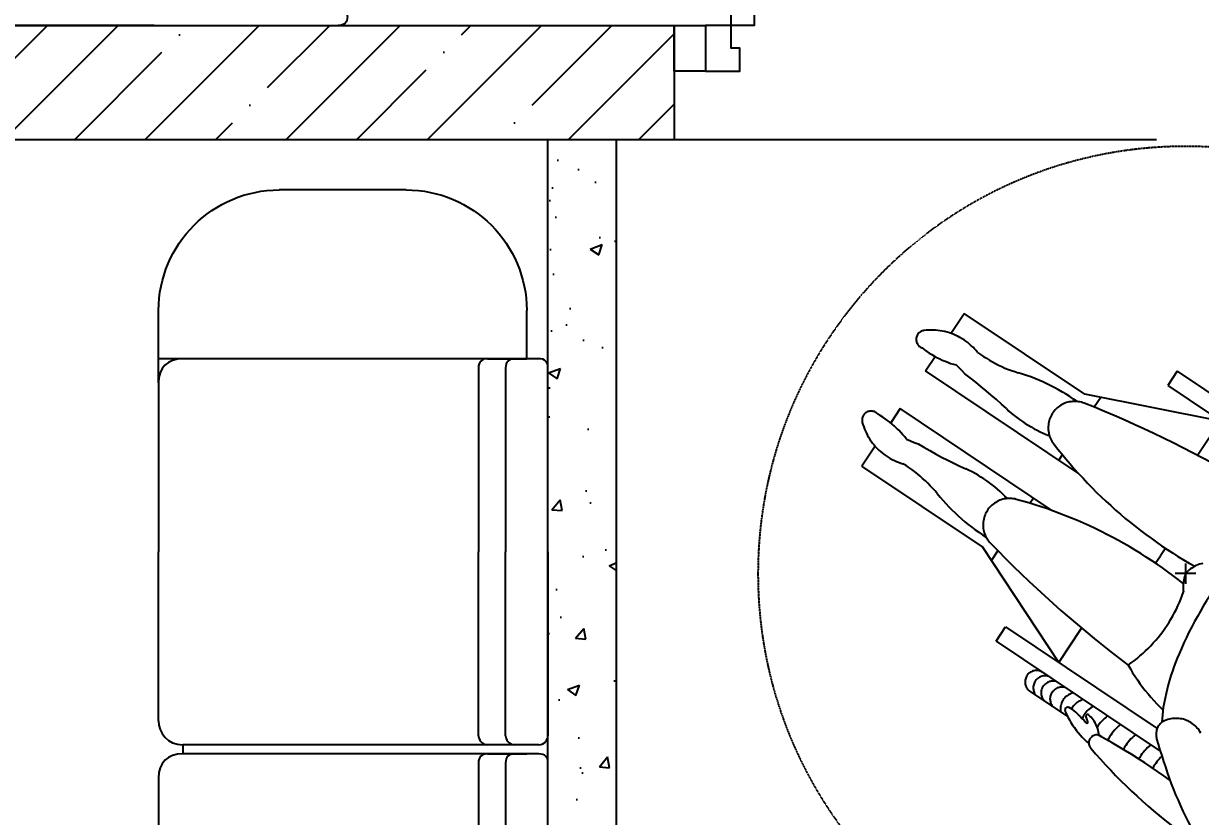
# Model space of a CAD drawing. Header units: millimetres. Extents: x -9318 to 9016603, y 0 to 838141.
# Drawn here: x 102531 to 104595, y 166215 to 167606 of the extents above; entities that cross this region are included whole.
import ezdxf
from ezdxf import colors
from ezdxf.entities.mleader import LeaderData, LeaderLine
from ezdxf.math import Vec2, Vec3

# ---------------------------------------------------------------- set-up
doc = ezdxf.new("R2010")
doc.units = ezdxf.units.MM
for name, pattern in [('ACAD_ISO03W100', [30, 12, -18]), ('CENTER', [2, 1.25, -0.25, 0.25, -0.25]), ('TRATTEGGIATA', [0.75, 0.5, -0.25])]:
    doc.linetypes.add(name, pattern=pattern)
doc.styles.add('ISOCPEUR', font='isocpeur.ttf', dxfattribs={"width": 0.7})

# ---------------------------------------------------------------- blocks, each defined once
blk = doc.blocks.new('*U1098')
at = {"color": 8}
for points in [[(0, 0), (0, -80), (55, -80), (55, 0), (0, 0)], [(55, -80), (55, 0), (115, 0), (115, -40), (100, -40), (100, -80), (55, -80)], [(1045, -80), (1045, 0), (985, 0), (985, -40), (1000, -40), (1000, -80), (1045, -80)], [(1100, 0), (1100, -80), (1045, -80), (1045, 0), (1100, 0)]]:
    blk.add_lwpolyline(points, dxfattribs=at)
blk.add_lwpolyline([(100, -80), (100, -980), (140, -980), (140, -80)], close=True, dxfattribs=at)
at = {"color": 8, "linetype": 'ACAD_ISO03W100', "ltscale": 3}
blk.add_arc((100, -80), 900, 270, 0, dxfattribs=at)
blk = doc.blocks.new('Из_буфера26453')
at = {"color": 8}
for points in [[(177.4, 314.7), (388.7, 456.6)], [(412.1, 421.6), (388.7, 456.6)], [(365.2, 388.2), (367.5, 391.4), (370.5, 394.3), (373.1, 397.2), (376.3, 400.1), (379.2, 402.8), (382.4, 405.5), (385.8, 407.8), (389, 410.2), (392.5, 412.3), (396.2, 414.5), (399.6, 416.3), (403.3, 418.2), (407, 419.8), (411, 421.3), (414.8, 422.7), (418.7, 423.7), (422.7, 424.8), (426.7, 425.6), (430.7, 426.4), (434.9, 426.9), (438.9, 427.2), (442.9, 427.5), (451.1, 427.5), (455.3, 427.2), (459.3, 426.7)], [(459.3, 426.7), (460.9, 426.4), (462.5, 426.2), (463.8, 425.6), (465.1, 424.8), (466.5, 424), (467.8, 422.9), (468.8, 421.9), (469.9, 420.5), (470.7, 419.5), (471.5, 417.9), (472, 416.6), (472.6, 415), (472.8, 413.7), (473.1, 412.1), (473.1, 408.9), (472.6, 407.3), (472.3, 406), (471.5, 404.4), (470.9, 403), (469.9, 401.7), (469.1, 400.4), (468.1, 399.4), (466.7, 398.6), (465.4, 397.5), (464.1, 397), (462.5, 396.1)], [(462.5, 396.1), (458.5, 393), (454.3, 390.1), (450, 387.2), (445.5, 384.5), (441, 381.9), (436.5, 379.2), (431.7, 377.1), (427.2, 374.7), (422.4, 372.8), (417.4, 371), (412.6, 369.1), (407.6, 367.5), (402.6, 366.2)], [(365.2, 388.2), (360.1, 384.5), (355.1, 381.1), (349.8, 377.9), (344.5, 374.7), (339.2, 371.8), (333.9, 368.8), (328.3, 365.9), (322.7, 363.3), (317.2, 360.9), (311.3, 358.5), (305.5, 356.4), (299.7, 354.5), (293.8, 352.7)], [(456.4, 355.9), (439.7, 381.1)], [(15.1, 355.1), (-272.6, 162)], [(15.1, 355.1), (31.8, 330.1)], [(189.1, 176.6), (456.4, 355.9)], [(190.7, 302), (197, 306.5), (203.4, 310.8), (210.1, 314.7), (216.4, 318.7), (223.3, 322.7), (229.9, 326.2), (236.8, 329.9), (243.7, 333.1), (250.6, 336.5), (257.8, 339.4), (264.9, 342.3), (272.1, 345.3), (279.2, 347.9), (286.7, 350.3), (293.8, 352.7)], [(387.4, 350.6), (392.5, 355.9), (397.5, 361.2), (402.6, 366.2)], [(314.8, 289.6), (323.5, 297.5), (332.3, 305.5), (341.3, 313.4), (350.3, 321.1), (359.3, 328.5), (368.6, 336), (378.1, 343.4), (387.4, 350.6)], [(31.8, 330.1), (-233.9, 151.9)], [(-61, 267.8), (177.4, 314.7)], [(-111.6, 156.7), (-95.2, 166.5), (-78.7, 175.8), (-62.3, 185.1), (-45.6, 194.4), (-28.9, 203.4), (-11.9, 212.1), (5, 220.9), (22, 229.4), (39, 237.9), (56.2, 246.1), (73.5, 254), (90.7, 262), (108, 269.7), (125.4, 277.4), (142.9, 284.8), (160.4, 292), (178.2, 299.1)], [(149.3, 309.2), (160.7, 292)], [(178.2, 299.1), (180.6, 299.9), (183.2, 300.7), (185.9, 301.5), (188.3, 301.8), (190.9, 302.3), (199.1, 302.3), (201.8, 301.8), (204.5, 301.5), (206.8, 300.7), (209.5, 300.2), (212.2, 299.1), (214.5, 298.1), (216.9, 297), (219.3, 295.7), (221.4, 294.1), (223.6, 292.5), (225.7, 290.9), (227.5, 289), (229.4, 287.2), (231.2, 285.1), (232.8, 282.9), (234.4, 280.8), (235.8, 278.4), (236.8, 276), (237.9, 273.7), (238.9, 271), (239.7, 268.6), (240.3, 265.9), (240.8, 263.3), (241.1, 260.7), (241.3, 258), (241.3, 252.7), (241.1, 250), (240.5, 247.4), (240, 244.7), (239.2, 242.1), (238.4, 239.7), (237.3, 237.1), (236.3, 234.7), (235, 232.6), (233.4, 230.2), (231.8, 228)], [(233.6, 110.3), (500.9, 289.6)], [(314.8, 289.6), (310.3, 285.3), (305.8, 281.3), (301.2, 277.6), (296.5, 273.9), (291.7, 270.5), (286.7, 267), (281.6, 263.6), (276.6, 260.4), (271.5, 257.5), (266.2, 254.3), (260.9, 251.6), (255.6, 249), (250.1, 246.3), (244.8, 244.2), (239.2, 241.8)], [(500.9, 289.6), (517.6, 264.6)], [(489.8, 236), (493, 240), (496.4, 243.9), (499.9, 247.9), (503.6, 251.6), (507.3, 255.3), (511, 258.8), (515, 262.2), (519, 265.7), (523.2, 268.6), (527.2, 271.8), (531.7, 274.7), (535.9, 277.4), (540.4, 280)], [(540.4, 280), (541.5, 281.1), (542.8, 282.1), (544.1, 282.9), (545.5, 283.7), (546.8, 284.3), (548.4, 284.8), (550, 285.1), (551.6, 285.3), (553.2, 285.3), (554.5, 285.1), (556.1, 284.8), (557.7, 284.3), (559, 283.7), (560.3, 282.9), (561.6, 282.1), (563, 281.1), (564.1, 280), (565.1, 278.7), (565.9, 277.6), (566.7, 276), (567.2, 274.7), (567.5, 273.1), (567.7, 271.5), (568, 270.2), (568, 268.6), (567.7, 267), (567.5, 265.4)], [(-61, 267.8), (-20.7, 207.6)], [(567.5, 265.4), (566.4, 261.5), (565.1, 257.7), (563.5, 253.8), (561.9, 250), (560.3, 246.3), (558.2, 242.6), (556.3, 239.2), (554, 235.7), (551.9, 232.3), (549.4, 229.1), (546.8, 225.9), (544.1, 222.7), (541.2, 219.8), (538.4, 216.9), (535.4, 214.3), (532.2, 211.6), (529, 208.9), (525.6, 206.5), (522.2, 204.5), (518.7, 202.3), (515, 200.4), (511.3, 198.6), (507.6, 197), (503.8, 195.4), (499.9, 194.1), (496.2, 192.8)], [(231.8, 228), (224.9, 219), (217.7, 210), (210.6, 201.3), (203.1, 192.5), (195.7, 184), (188, 175.5), (180.3, 167.3), (172.6, 158.8), (164.7, 150.9), (156.7, 142.6), (148.5, 134.7), (140.3, 127), (131.8, 119.3), (123.3, 111.6), (114.8, 104.2), (106.1, 96.8), (97.3, 89.6), (88.3, 82.5), (79.3, 75.6), (70.3, 68.7), (61, 62), (51.7, 55.4), (42.5, 48.8), (32.9, 42.4), (23.3, 36.3), (13.8, 30.2), (4, 24.4), (-5.8, 18.5), (-15.6, 13)], [(469.6, 227.8), (459.6, 221.9), (449.2, 215.9), (438.9, 210.3), (428.3, 204.7), (417.7, 199.1), (407, 193.8), (396.5, 188.8), (385.6, 183.8)], [(489.8, 236), (483.2, 233.1), (476.5, 230.4), (469.6, 227.8)], [(216.7, 208.7), (222.7, 199.4)], [(545, 223.8), (568.3, 188.8)], [(356.9, 46.9), (568.3, 188.8)], [(436.2, 140.5), (439.9, 145.3), (444.2, 149.8), (448.4, 154.3), (452.6, 158.8), (456.9, 163.1), (461.7, 167.1), (466.2, 171.3), (470.9, 175), (475.7, 179), (480.8, 182.7), (485.8, 186.1), (490.8, 189.6), (496.2, 192.8)], [(312.9, 131.8), (317.2, 136), (321.4, 140.3), (325.9, 144.2), (330.1, 148.2), (334.9, 152.2), (339.4, 155.9), (344.5, 159.3), (349.2, 163.1), (354.3, 166.3), (359.3, 169.4), (364.4, 172.6), (369.7, 175.5), (375, 178.4), (380.3, 181.1), (385.6, 183.8)], [(4.5, -17.2), (13.5, -10.1), (22.5, -3.2), (31.8, 3.4), (41.1, 10.1), (50.4, 16.4), (59.9, 22.8), (69.5, 29.1), (79, 35.3), (88.6, 41.1), (98.4, 46.9), (108.5, 52.8), (118.3, 58.1), (128.3, 63.7), (138.4, 68.9), (148.5, 74), (158.9, 79), (169.2, 83.8), (179.5, 88.6), (189.9, 93), (200.5, 97.3), (211.1, 101.6), (221.7, 105.8), (232.3, 109.8), (242.9, 113.5), (253.8, 117.2), (264.6, 120.6), (275.5, 124.1), (286.4, 127.3), (297.3, 130.2)], [(273.7, 123.6), (267.3, 132.8)], [(297.3, 130.2), (299.9, 131), (302.6, 131.5), (305.2, 131.8), (313.2, 131.8), (315.8, 131.5), (318.5, 131), (321.2, 130.5), (323.8, 129.6), (326.2, 128.9), (328.8, 127.8), (331.2, 126.5), (333.3, 125.1), (335.7, 123.8), (337.9, 122.2), (340, 120.4), (341.8, 118.5), (343.7, 116.7), (345.5, 114.8), (347.1, 112.4), (348.4, 110.3), (349.8, 107.9), (351.1, 105.5), (352.2, 103.1), (353.2, 100.8), (354, 98.1), (354.5, 95.4), (355.1, 92.8), (355.3, 90.2), (355.6, 87.5), (355.6, 82.2), (355.3, 79.5), (354.8, 76.9), (354.3, 74.3), (353.5, 71.8), (352.7, 69.2), (351.6, 66.8), (350.6, 64.4), (349.2, 62), (347.6, 59.6), (346.1, 57.6), (344.5, 55.4), (342.6, 53.6)], [(436.2, 140.5), (431.2, 134.4), (426.2, 128.9), (421.1, 123), (415.8, 117.5), (410.2, 111.9), (404.7, 106.6), (399.1, 101.3), (393.3, 96.2), (387.4, 91.2), (381.6, 86.5), (375.5, 81.7), (369.4, 76.9), (363, 72.7), (356.7, 68.2), (350.3, 63.9)], [(35.3, 45.3), (44.6, 31.3)], [(342.6, 53.6), (329.4, 40), (316.1, 26.5), (302.6, 13), (288.8, -0.3), (275.3, -13.3), (261.2, -26.3), (247.4, -39.2), (233.1, -52), (219.1, -64.5), (204.7, -76.9), (190.2, -89.4), (175.5, -101.6), (161, -113.8), (146.1, -125.7), (131.3, -137.4), (116.4, -149), (101.3, -160.7)], [(223, -156), (356.9, 46.9)], [(53.8, 17.5), (44.6, 31.3)], [(341, 23.1), (329.6, 40)], [(-29.7, 18), (-26.8, 17.2), (-23.9, 16.4), (-21.2, 15.4), (-18.3, 14.3), (-15.6, 13), (-13, 11.4), (-10.6, 9.8), (-8.2, 8.2), (-5.8, 6.4), (-3.5, 4.2), (-1.3, 2.1), (0.5, 0)], [(-17.5, 0), (18.6, 0)], [(-1.3, 2.6), (0, 0), (1.1, -2.7), (2.1, -5.6), (2.9, -8.5), (3.7, -11.4), (4.3, -14.3), (4.5, -17.2), (4.8, -20.2), (4.8, -26.3), (4.5, -29.2), (4, -32.1)], [(0.5, 18), (0.5, -18)], [(-47.7, -30.5), (-41.9, -39.2), (-36.3, -48), (-30.7, -57), (-25.5, -66.1), (-20.4, -75.1), (-15.4, -84.3), (-10.3, -93.4), (-5.6, -102.9), (-1.1, -112.2), (3.5, -121.7), (7.7, -131.3), (11.9, -140.8)], [(101.3, -160.7), (95.7, -156.7), (90.7, -153), (85.4, -148.8), (80.4, -144.5), (75.6, -140.3), (70.8, -135.8), (66, -131.3), (61.5, -126.8), (57, -121.7), (52.5, -116.9), (48.5, -111.9), (44.3, -106.9), (40.3, -101.6), (36.6, -96.3), (32.9, -90.7), (29.4, -85.4), (26, -79.8), (22.5, -74), (19.6, -68.2), (16.4, -62.3), (13.8, -56.5), (11.1, -50.7), (8.5, -44.6), (6.1, -38.4), (4, -32.1)], [(316.1, -93.6), (50.1, -271.8)], [(223, -156), (182.7, -95.7)], [(332.8, -118.6), (316.1, -93.6)], [(332.8, -118.6), (44.8, -311.6)], [(11.9, -140.8), (15.1, -148.3), (18, -156), (21, -163.6), (23.6, -171.3), (26.3, -179), (28.6, -187), (30.8, -194.9), (32.9, -202.6), (34.7, -210.6), (36.3, -218.8), (37.9, -226.8), (39.5, -234.7)], [(101.3, -160.7), (97.3, -167.3), (93.4, -174), (89.1, -180.3), (84.9, -186.7), (80.4, -193.1), (75.8, -199.2), (71.1, -205.3), (66, -211.1), (61.3, -216.9), (56.2, -222.8), (50.9, -228.6), (45.6, -233.9), (40, -239.5)], [(240.8, -180.1), (242.6, -179.8), (244.5, -179.5), (246.3, -179.3), (248.2, -179.3), (249.8, -179.5), (251.7, -180.1), (253.5, -180.6), (255.1, -181.1), (256.7, -181.9), (258.3, -183), (259.9, -184), (261.2, -185.1), (262.5, -186.4), (263.6, -188), (264.6, -189.3), (265.4, -190.9), (266.2, -192.8), (266.8, -194.4), (267.3, -196.2), (267.6, -198.1), (267.6, -201.5), (267.3, -203.4), (267, -205.3), (266.5, -206.8), (266, -208.7), (265.2, -210.3), (264.1, -211.9), (263.1, -213.5)], [(250.9, -173.4), (252.4, -172.6), (254.1, -171.9), (255.6, -171.1), (257.2, -170.5), (258.8, -170.3), (260.7, -170), (262.5, -170), (264.1, -170.3), (266, -170.5), (267.6, -170.8), (269.2, -171.3), (270.8, -172.1), (272.4, -172.9), (273.9, -174), (275.3, -175), (276.3, -176.1), (277.6, -177.4), (278.7, -179), (279.5, -180.3), (280.3, -181.9), (280.8, -183.5), (281.4, -185.4), (281.9, -187), (281.9, -192.3), (281.6, -193.9), (281.4, -195.7), (280.6, -197.3), (280, -198.9), (279.2, -200.5), (278.2, -201.8), (277.1, -203.1), (275.8, -204.5), (274.5, -205.5), (273.1, -206.6)], [(211.6, -200), (213.2, -199.4), (215.1, -199.2), (218.8, -199.2), (220.6, -199.4), (222.2, -199.7), (224.1, -200.2), (225.7, -200.7), (227.5, -201.5), (228.9, -202.6), (230.4, -203.7), (231.8, -205), (233.1, -206.3), (234.2, -207.6), (235.2, -209.2), (236, -210.8), (236.8, -212.4), (237.3, -214), (237.9, -215.9), (238.1, -217.7), (238.4, -219.6), (238.1, -221.5), (238.1, -223), (237.6, -224.9), (237.3, -226.8), (236.6, -228.3), (235.8, -229.9), (235, -231.5), (233.9, -233.1)], [(227, -189.3), (228.9, -188.8), (230.7, -188.6), (234.4, -188.6), (236, -188.8), (237.9, -189.1), (239.7, -189.6), (241.3, -190.4), (242.9, -191.2), (244.5, -192.3), (246.1, -193.3), (247.4, -194.4), (248.7, -195.7), (249.8, -197.1), (250.9, -198.6), (251.7, -200.2), (252.4, -201.8), (253, -203.7), (253.5, -205.5), (253.8, -207.1), (253.8, -212.7), (253.3, -214.6), (252.7, -216.2), (252.2, -218), (251.4, -219.6), (250.3, -221.2), (249.5, -222.5)], [(179.8, -221.2), (181.6, -221.7), (183.8, -222.2), (185.6, -223), (187.5, -224.1), (189.4, -225.1), (190.9, -226.2), (192.5, -227.5), (194.1, -229.1), (195.7, -230.7), (196.8, -232.3), (198.1, -233.9), (199.1, -235.8), (199.9, -237.6)], [(197.3, -209.5), (199.4, -210), (201.5, -210.6), (203.4, -211.6), (205.5, -212.7), (207.4, -213.7), (209, -215.1), (210.8, -216.4), (212.4, -218), (213.7, -219.9), (215.1, -221.5), (216.1, -223.6), (217.2, -225.4), (218, -227.5), (218.8, -229.7), (219.3, -231.8), (219.6, -233.9), (219.8, -236), (219.8, -240.5), (219.6, -242.7)], [(273.1, -206.6), (207.4, -250.9)], [(39.5, -234.7), (40.3, -241.3), (41.1, -247.7), (41.6, -254.3), (42.2, -260.7)], [(162.3, -232.8), (164.4, -234.4), (166.8, -235.8), (168.9, -237.6), (171.1, -239.2), (172.9, -241.1), (174.8, -243.2), (176.4, -245.3), (178, -247.4), (179.3, -249.8), (180.6, -252.2), (181.6, -254.8)], [(211.6, -242.1), (209.5, -246.9), (206.8, -251.7), (204.2, -256.4), (201.5, -261.2), (198.6, -265.7), (195.5, -270.2), (192.3, -274.5), (188.8, -278.7), (185.4, -282.9), (181.6, -286.9), (178, -290.9), (174.2, -294.6), (170.2, -298.3)], [(170.2, -248.2), (170.8, -247.7), (171.6, -247.4), (172.9, -247.4), (173.4, -247.7), (174, -248), (174.5, -248.5), (175, -249), (175.3, -249.5), (175.5, -250.1), (175.3, -250.9), (175.3, -251.4)], [(185.6, -250.3), (188, -247.7), (190.4, -245.3), (193, -242.9), (195.7, -240.8), (198.6, -238.7), (201.5, -236.8), (204.5, -234.9)], [(203.9, -235.2), (204.7, -234.9), (205.5, -234.7), (206.6, -234.4), (207.4, -234.4), (208.2, -234.7), (209.2, -234.9), (210.1, -235.5), (210.6, -236), (211.4, -236.8), (211.6, -237.6), (211.9, -238.4), (212.2, -239.2), (212.2, -240.3), (211.9, -241.1), (211.6, -242.1)], [(-26.3, -279.8), (-24.6, -277.1), (-23.3, -274.7), (-21.5, -272.6), (-19.6, -270.5), (-17.8, -268.4), (-15.6, -266.5), (-13.5, -264.7), (-11.4, -262.8), (-9, -261.5), (-6.6, -259.9), (-4, -258.6), (-1.3, -257.5), (1.3, -256.4), (4, -255.6), (6.6, -255.1), (9.6, -254.6), (12.2, -254), (20.7, -254), (23.6, -254.3), (26.3, -254.8), (29.2, -255.4), (31.8, -256.2), (34.5, -257.2), (37.1, -258.3), (39.5, -259.4), (42.2, -260.7)], [(42.2, -260.7), (43.8, -262.3), (45.1, -263.9), (46.4, -265.4), (47.7, -267), (48.8, -268.9), (49.8, -271), (50.7, -272.9), (51.2, -275), (51.7, -277.1), (52, -279.3), (52.2, -281.4), (52.2, -283.5), (52, -285.6), (51.7, -287.7), (51.2, -289.9)], [(114.6, -264.9), (117.2, -267.3), (120.1, -269.7), (122.5, -272.3), (125.2, -275), (127.5, -277.7), (129.7, -280.6), (131.8, -283.5), (133.7, -286.7), (135.5, -289.9), (137.1, -293)], [(137.4, -249.5), (140, -251.7), (142.4, -254), (145.1, -256.4), (147.2, -258.8), (149.6, -261.5), (151.7, -264.1), (153.5, -266.8), (155.4, -269.7)], [(152.5, -284), (152.7, -281.1), (153, -278.2), (153.8, -275.3), (154.6, -272.3), (155.4, -269.7), (156.4, -267), (157.8, -264.1), (159.1, -261.7), (160.7, -259.1), (162.3, -256.7), (164.2, -254.3), (166, -252.2), (168.1, -250.1), (170.2, -248.2)], [(174.8, -261.7), (174.2, -262), (173.7, -262.3), (173.2, -262.3), (172.6, -262), (172.1, -261.7), (171.9, -261.2), (171.9, -260.2), (172.1, -259.6)], [(175.3, -251.4), (174.8, -253.3), (174.2, -254.8), (173.7, -256.4), (172.9, -258), (172.1, -259.6)], [(185.6, -250.3), (182.2, -254), (178.5, -258), (174.8, -261.7)], [(27.9, -362.8), (38.7, -354.8), (49.6, -347.1), (60.7, -339.7), (71.9, -332.3), (83, -324.9), (94.4, -317.7), (105.8, -310.8), (117.5, -303.9), (128.9, -297), (140.6, -290.4), (152.5, -284)], [(88, -282.7), (91, -285.1), (93.6, -287.5), (96.3, -290.1), (98.9, -292.8), (101.3, -295.7), (103.4, -298.6), (105.5, -301.5), (107.4, -304.7), (109.3, -307.9)], [(145.6, -288.5), (146.4, -287.5), (147.4, -286.7), (148.5, -285.6), (149.8, -284.8), (151.2, -284.3), (152.5, -283.7), (153.8, -283.5), (155.4, -283.2), (158.1, -283.2), (159.6, -283.5), (161, -284), (162.3, -284.5), (163.6, -285.1), (164.7, -285.9), (165.7, -286.9), (166.8, -288), (167.6, -289.1), (168.4, -290.1), (169.2, -291.4), (169.7, -292.8), (170, -294.3), (170.2, -295.7), (170.2, -298.6), (170, -299.9), (169.5, -301.3), (168.9, -302.6), (168.4, -303.9), (167.6, -305.2), (166.8, -306.3)], [(166.8, -306.3), (158.3, -316.1), (149.6, -325.7), (140.8, -335.5), (131.8, -344.7), (123.1, -354.3), (113.8, -363.5), (104.5, -372.6), (95.2, -381.6), (85.7, -390.3), (76.1, -399.1), (66.3, -407.9), (56.5, -416.4), (46.7, -424.8), (36.6, -433), (26.5, -441), (16.2, -449), (5.8, -456.9), (-4.5, -464.6), (-15.1, -472), (-25.7, -479.4), (-36.6, -486.9)], [(51.2, -289.9), (48.5, -299.6), (45.4, -309.8), (42.2, -319.5), (39, -329.6)], [(61.5, -300.4), (64.4, -302.9), (67.1, -305.2), (69.8, -307.9), (72.1, -310.5), (74.5, -313.5), (76.9, -316.4), (79, -319.5), (80.9, -322.5), (82.7, -325.9)], [(39, -329.6), (35.8, -339.4), (32.6, -349.2), (28.9, -359.1), (25.5, -368.9), (21.7, -378.7), (17.8, -388.2), (13.5, -397.8), (9.3, -407.3), (5, -416.9), (0.5, -426.2), (-4.2, -435.4), (-9, -444.7), (-14, -453.7), (-19.1, -462.8), (-24.4, -471.8), (-30, -480.8)], [(41.9, -320.6), (44.3, -323), (46.7, -325.4), (48.8, -327.8), (50.9, -330.4), (52.8, -333.1), (54.6, -335.7), (56.5, -338.6), (58.1, -341.6)]]:
    blk.add_lwpolyline(points, dxfattribs=at)
at = {"color": 8, "linetype": 'TRATTEGGIATA'}
blk.add_circle((0.3, -0.3), 750.2, dxfattribs=at)
blk = doc.blocks.new('_DotSmall')
at = {"color": 8, "linetype": 'ByBlock', "const_width": 0.5}
blk.add_lwpolyline([(-0.0625, 0, 1), (0.0625, 0, 1)], format="xyb", close=True, dxfattribs=at)
blk = doc.blocks.new('диван вход')
at = {"color": 8}
for points in [[(-391.8, 982.1), (-169.4, 982.1)], [(-603.5, 685.6), (-603.5, 770.3)], [(42.4, 643.2), (42.4, 770.3)], [(-624.7, 685.6), (0, 685.6)], [(-624.7, 685.6), (-582.4, 685.6)], [(-534.7, 685.6), (-603.5, 685.6)], [(-582.4, 685.6), (42.3, 685.6)], [(-640.6, 346.8), (-640.6, 669.7)], [(-566.5, 669.7), (-566.5, 346.8)], [(-518.8, 669.7), (-518.8, 346.8)], [(42.4, 643.2), (42.4, 346.8)], [(-640.6, 346.8), (-640.6, 23.8)], [(-566.5, 23.8), (-566.5, 346.8)], [(-518.8, 23.8), (-518.8, 346.8)], [(42.4, 50.3), (42.4, 346.8)], [(-624.7, 7.9), (-582.4, 7.9)], [(-624.7, 7.9), (0, 7.9)], [(0, 7.9), (0, -7.9)], [(-624.7, -7.9), (-582.4, -7.9)], [(-624.7, -7.9), (0, -7.9)], [(-534.7, -7.9), (-603.5, -7.9)], [(-640.6, -346.8), (-640.6, -23.8)], [(-566.5, -23.8), (-566.5, -346.8)], [(-518.8, -23.8), (-518.8, -346.8)], [(42.4, -50.3), (42.4, -346.8)], [(-640.6, -346.8), (-640.6, -669.7)], [(-566.5, -669.7), (-566.5, -346.8)], [(-518.8, -669.7), (-518.8, -346.8)], [(42.4, -643.2), (42.4, -346.8)], [(42.4, -643.2), (42.4, -770.3)], [(-624.7, -685.6), (0, -685.6)], [(-624.7, -685.6), (-582.4, -685.6)], [(-534.7, -685.6), (-603.5, -685.6)], [(-603.5, -685.6), (-603.5, -770.3)], [(-582.4, -685.6), (42.3, -685.6)], [(-391.8, -982.1), (-169.4, -982.1)]]:
    blk.add_lwpolyline(points, dxfattribs=at)
for centre, start, end in [((-391.2, 769.7), 90.155, 179.8458), ((-170, 769.7), 0.1542, 89.845), ((-391.2, -769.7), 180.1545, 269.8463), ((-170, -769.7), 270.1537, 359.8455)]:
    blk.add_arc(centre, 212.4, start, end, dxfattribs=at)
for points in [[(-640.6, 669.7), (-640.6, 680.3), (-635.3, 685.6), (-624.7, 685.6)], [(-582.4, 685.6), (-571.8, 685.6), (-566.5, 680.3), (-566.5, 669.7)], [(-534.7, 685.6), (-524.1, 685.6), (-518.8, 680.3), (-518.8, 669.7)], [(0, 685.6), (26.5, 685.6), (42.4, 669.7), (42.4, 643.2)], [(42.4, 50.3), (42.4, 29.1), (26.5, 7.9), (0, 7.9)], [(-624.7, 7.9), (-635.3, 7.9), (-640.6, 18.5), (-640.6, 23.8)], [(-566.5, 23.8), (-566.5, 18.5), (-571.8, 7.9), (-582.4, 7.9)], [(-518.8, 23.8), (-518.8, 18.5), (-524.1, 7.9), (-534.7, 7.9)], [(-640.6, -23.8), (-640.6, -13.2), (-635.3, -7.9), (-624.7, -7.9)], [(-582.4, -7.9), (-571.8, -7.9), (-566.5, -13.2), (-566.5, -23.8)], [(-534.7, -7.9), (-524.1, -7.9), (-518.8, -13.2), (-518.8, -23.8)], [(0, -7.9), (26.5, -7.9), (42.4, -23.8), (42.4, -50.3)], [(42.4, -643.2), (42.4, -669.7), (26.5, -685.6), (0, -685.6)], [(-624.7, -685.6), (-635.3, -685.6), (-640.6, -680.3), (-640.6, -669.7)], [(-566.5, -669.7), (-566.5, -680.3), (-571.8, -685.6), (-582.4, -685.6)], [(-518.8, -669.7), (-518.8, -680.3), (-524.1, -685.6), (-534.7, -685.6)]]:
    blk.add_open_spline(points, degree=3, dxfattribs=at)

msp = doc.modelspace()

# ---------------------------------------------------------------- hatches: boundary and pattern name
at = {"ltscale": 100}
h = msp.add_hatch(dxfattribs=at)
h.set_pattern_fill('ANSI35', color=256, scale=700)
h.set_pattern_definition([(45, (-873533.71, 265962.85), (-123.743687, 123.743687), []), (45, (-873409.97, 265962.85), (-123.743687, 123.743687), [218.75, -43.75, 0, -43.75])])
h.paths.add_polyline_path([(103672.1, 167602.96), (100669.1, 167602.96), (100669.1, 167402.96), (103672.1, 167402.96)])
h = msp.add_hatch(dxfattribs=at)
h.set_pattern_fill('AR-CONC', color=256, scale=30)
h.set_pattern_definition([(50, (275635.95, 96407.27), (215.17805, -18.82564), [22.5, -247.5]), (355, (275635.95, 96407.27), (-41.6254, 225.65764), [18, -198]), (100.45144, (275653.88, 96405.7), (173.55265, 206.832), [19.12206, -210.34263]), (46.1842, (275635.95, 96467.27), (320.1724, -49.6558), [33.75, -371.25]), (96.63564, (275662.63, 96463.14), (280.3986, 292.2356), [28.6831, -315.5141]), (351.18416, (275635.95, 96467.27), (280.3986, 292.2356), [27, -297]), (21, (275665.95, 96452.27), (179.07212, -120.78567), [22.5, -247.5]), (326, (275665.95, 96452.27), (72.9946, 217.54501), [18, -198]), (71.45144, (275680.87, 96442.2), (252.06671, 96.75935), [19.12206, -210.34263]), (37.5, (275635.95, 96407.274), (3.647957, 99.868156), [0, -195.6, 0, -201, 0, -198.75]), (7.5, (275635.95, 96407.27), (78.92086, 118.323514), [0, -114.6, 0, -191.1, 0, -75.75]), (327.5, (275569.05, 96407.274), (160.14673, -6.76646), [0, -75, 0, -234, 0, -310.5]), (317.5, (275539.05, 96407.27), (174.95585, 30.03149), [0, -97.5, 0, -155.4, 0, -220.5])])
h.paths.add_polyline_path([(103450.47, 167402.96), (103450.5, 163252.96), (103570.5, 163252.96), (103570.47, 167402.96)])

# ---------------------------------------------------------------- linework, layer by layer
for p, q in [((100669.1, 167602.96), (103672.1, 167602.96)), ((103672.1, 167602.96), (103672.1, 167402.96)), ((100669.1, 167402.96), (103672.1, 167402.96))]:
    msp.add_line(p, q, dxfattribs=at)
at = {"linetype": 'CENTER', "ltscale": 1000}
msp.add_line((51268.34, 167402.96), (134865.51, 167402.96), dxfattribs=at)
at = {"ltscale": 100}
for points in [[(103450.47, 163252.96), (103450.47, 167402.96)], [(103570.47, 167402.96), (103570.49, 164990.32)]]:
    msp.add_lwpolyline(points, dxfattribs=at)

# ---------------------------------------------------------------- block references
at = {"xscale": -1, "rotation": 180}
msp.add_blockref('*U1098', (103672.1, 167522.96), dxfattribs=at)
at = {"rotation": 90}
msp.add_blockref('диван вход', (102413.03, 168243.52), dxfattribs=at)
at = {"ltscale": 250.120383, "xscale": -1, "rotation": 359.9999999999467}
msp.add_blockref('Из_буфера26453', (104569.5, 166640.81), dxfattribs=at)
at = {"xscale": -1}
msp.add_blockref('диван вход', (102809.87, 166332.35), dxfattribs=at)

# ---------------------------------------------------------------- leaders
ml = msp.add_multileader_mtext('Standard')
ml.set_content('+13,700', color=8, style='ISOCPEUR')
ml.set_leader_properties(color=8, linetype='Continuous', lineweight=-1)
ml.set_arrow_properties(name='DOTSMALL')
ml.build(insert=Vec2(0, 0))
ml.multileader.update_dxf_attribs({"has_text_frame": 1, "text_left_attachment_type": 4, "text_right_attachment_type": 4, "dogleg_length": 100, "arrow_head_size": 180})
ctx = ml.context
ctx.base_point, ctx.char_height, ctx.arrow_head_size, ctx.landing_gap_size, ctx.plane_origin = Vec3(118053.07, 658154.33), 250, 180, 50, Vec3(117803.7, 657493.51)
ctx.left_attachment, ctx.right_attachment = 4, 4
notes = []
notes.append((ctx, [(0, (0, 0, 0), (0, 0), (1, 0), 1, [])]))
ctx.mtext.insert, ctx.mtext.width, ctx.mtext.line_spacing_style, ctx.mtext.flow_direction = Vec3(118103.07, 658487.66), 852.697, 2, 5
ml = msp.add_multileader_mtext('Standard')
ml.set_content('+15,850', color=8, style='ISOCPEUR')
ml.set_leader_properties(color=8, linetype='Continuous', lineweight=-1)
ml.set_arrow_properties(name='DOTSMALL')
ml.build(insert=Vec2(0, 0))
ml.multileader.update_dxf_attribs({"has_text_frame": 1, "text_left_attachment_type": 4, "text_right_attachment_type": 4, "dogleg_length": 100, "arrow_head_size": 180})
ctx = ml.context
ctx.base_point, ctx.char_height, ctx.arrow_head_size, ctx.landing_gap_size, ctx.plane_origin = Vec3(116043.29, 652621.27), 250, 180, 50, Vec3(116522.41, 649668.82)
ctx.left_attachment, ctx.right_attachment = 4, 4
notes.append((ctx, [(0, (0, 0, 0), (0, 0), (1, 0), 1, [])]))
ctx.mtext.insert, ctx.mtext.width, ctx.mtext.line_spacing_style, ctx.mtext.flow_direction = Vec3(116093.29, 652954.61), 852.697, 2, 5
ml = msp.add_multileader_mtext('Standard')
ml.set_content('+9,800', color=8, style='ISOCPEUR')
ml.set_leader_properties(color=8, linetype='Continuous', lineweight=-1)
ml.set_arrow_properties(name='DOTSMALL')
ml.build(insert=Vec2(0, 0))
ml.multileader.update_dxf_attribs({"has_text_frame": 1, "text_left_attachment_type": 4, "text_right_attachment_type": 4, "dogleg_length": 100, "arrow_head_size": 180})
ctx = ml.context
ctx.base_point, ctx.char_height, ctx.arrow_head_size, ctx.landing_gap_size, ctx.plane_origin = Vec3(118053.07, 538154.33), 250, 180, 50, Vec3(117803.7, 537493.51)
ctx.left_attachment, ctx.right_attachment = 4, 4
notes.append((ctx, [(0, (0, 0, 0), (0, 0), (1, 0), 1, [])]))
ctx.mtext.insert, ctx.mtext.width, ctx.mtext.line_spacing_style, ctx.mtext.flow_direction = Vec3(118103.07, 538487.66), 852.697, 2, 5
ml = msp.add_multileader_mtext('Standard')
ml.set_content('+11,750', color=8, style='ISOCPEUR')
ml.set_leader_properties(color=8, linetype='Continuous', lineweight=-1)
ml.set_arrow_properties(name='DOTSMALL')
ml.build(insert=Vec2(0, 0))
ml.multileader.update_dxf_attribs({"has_text_frame": 1, "text_left_attachment_type": 4, "text_right_attachment_type": 4, "dogleg_length": 100, "arrow_head_size": 180})
ctx = ml.context
ctx.base_point, ctx.char_height, ctx.arrow_head_size, ctx.landing_gap_size, ctx.plane_origin = Vec3(116043.29, 532621.27), 250, 180, 50, Vec3(116522.41, 529668.82)
ctx.left_attachment, ctx.right_attachment = 4, 4
notes.append((ctx, [(0, (0, 0, 0), (0, 0), (1, 0), 1, [])]))
ctx.mtext.insert, ctx.mtext.width, ctx.mtext.line_spacing_style, ctx.mtext.flow_direction = Vec3(116093.29, 532954.61), 852.697, 2, 5
for ctx, leaders in notes:
    for number, flags, end, landing, length, lines in leaders:
        leader = LeaderData()
        leader.index, (leader.has_last_leader_line, leader.has_dogleg_vector, leader.attachment_direction) = number, flags
        leader.last_leader_point, leader.dogleg_vector, leader.dogleg_length = Vec3(end), Vec3(landing), length
        for number, points, colour, breaks in lines:
            line = LeaderLine()
            line.index, line.vertices, line.color, line.breaks = number, Vec3.list(points), colors.encode_raw_color(colour), breaks
            leader.lines.append(line)
        ctx.leaders.append(leader)

doc.saveas('drawing.dxf')
